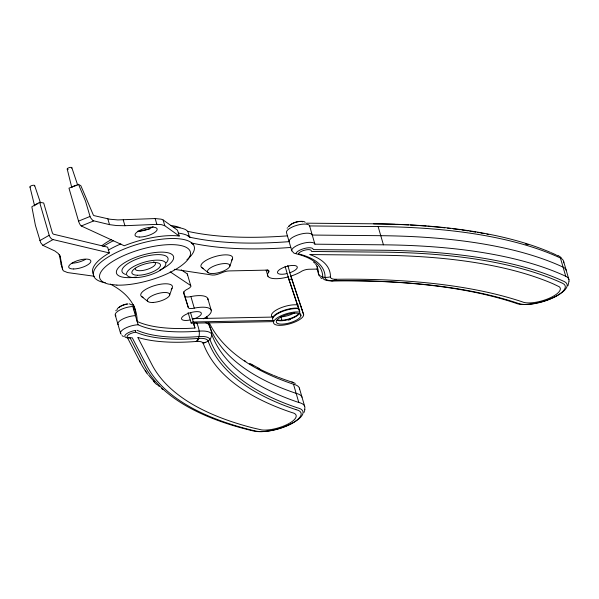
<?xml version="1.0" encoding="UTF-8"?>
<svg xmlns="http://www.w3.org/2000/svg" width="599" height="599" viewBox="0 0 599 599"><rect width="100%" height="100%" fill="white"/><g stroke="black" fill="none" stroke-linecap="round" stroke-linejoin="round"><path stroke-width="0.9" d="M304.966 409.327L304.045 412.441M169.45 295.636L172.04 288.239M229.806 266.308A11.628 3.953 -16.2 0 0 214.524 265.806A11.628 3.953 -16.2 0 0 211.769 273.541A11.628 3.953 -16.2 0 0 229.806 266.308L232.472 258.738M567.964 285.79L569.013 281.223M187.427 275.211L187.315 273.93L181.242 269.879M115.847 310.791L116.131 310.237M196.21 341.482L196.839 341.437A12.594 4.283 -16.2 0 1 203.054 343.032L204.611 346.881A644.674 219.436 -16.2 0 0 291.75 412.509L293.645 413.093A20.83 7.091 -16.2 0 1 288.179 423.957A20.83 7.091 -16.2 0 1 261.756 429.94L253.205 427.978A606.136 206.318 -16.2 0 1 151.891 364.559L137.8 337.372L138.406 337.566A149.653 50.937 -16.2 0 0 192.878 341.715L196.21 341.482C201.391 336.428 199.123 328.641 196.779 322.839M287.138 228.234L287.46 227.68M196.839 341.437L199.063 338.375A17.94 6.11 -16.2 0 1 207.92 340.644L208.04 340.913A639.178 217.564 -16.2 0 0 295.899 409.611M289.631 225.853L288.404 226.729A8.888 3.025 -16.2 0 1 296.692 222.042A8.888 3.025 -16.2 0 1 305.235 222.334M336.039 279.276L335.477 279.276A12.594 4.283 -16.2 0 1 330.446 277.112L330.416 275.503A149.653 50.937 -16.2 0 0 310.387 254.762L309.795 254.56L379.032 255.204A606.136 206.318 -16.2 0 1 552.87 283.709L559.219 286.726A20.83 7.091 -16.2 0 1 549.335 298.227A20.83 7.091 -16.2 0 1 523.661 302.353L521.894 301.709A644.674 219.436 -16.2 0 0 345.196 279.194L336.039 279.276L332.909 280.796L330.708 280.834A20.156 6.859 -16.2 0 1 322.659 277.367L322.651 277.038A142.045 48.347 -16.2 0 0 297.561 254.148L293.989 253.16L291.773 250.779L286.472 232.532A12.032 4.096 -16.2 0 1 297.059 225.254A12.032 4.096 -16.2 0 1 309.608 225.928L378.126 226.572A616.768 209.935 -16.2 0 1 560.432 258.012A31.545 10.737 -16.2 0 1 563.666 262.826M203.158 343.249C214.539 339.91 212.465 332.385 208.317 322.726M93.564 274.514A52.398 17.835 -16.2 0 1 109.318 252.943L107.633 247.155L53.625 234.224A1.61 0.779 62.3 0 1 52.278 232.554L43.69 202.986L39.624 202.312L31.837 206.767L35.416 225.344L40.665 242.662L42.896 245.373L54.838 250.959L58.395 253.602L60.274 256.844L62.678 269.685L63.487 270.898L67.552 272.567L94.417 276.266M39.848 240.611L49.2 235.265L39.624 202.312M42.896 245.373L53.026 239.57L109.318 252.943M78.499 184.305L68.975 188.183L78.551 221.128A4.275 1.183 67.8 0 0 81.269 225.98L124.233 245.762A52.398 17.835 -16.2 0 1 179.206 236.013L177.521 230.226L163.115 219.953L161.206 219.167L155.163 218.553L117.846 219.923L109.774 219.212L94.2 215.662A1.722 0.771 55.9 0 1 93.354 215.101L80.887 185.787L78.499 184.305L85.537 201.212L90.352 217.497L92.95 220.649L109.512 224.64L116.64 225.561L124.921 225.718L156.848 224.348L161.513 224.655L164.8 225.748L179.206 236.013M78.551 221.128L89.977 216.479M81.269 225.98L93.654 220.934M203.054 343.032L205.742 342.246M330.438 276.858C326.433 277.756 320.51 278.086 318.436 273.721A138.961 47.299 -16.2 0 0 315.538 263.919M199.063 338.375L195.027 338.66A144.307 49.118 -16.2 0 1 136.707 332.58L135.741 332.153M197.356 340.105L198.052 340.06M272.665 317.081L192.301 318.646A1.415 0.479 -16.2 0 1 192.9 318.938M273.144 321.618L191.747 323.198A1.415 0.479 -16.2 0 1 191.373 322.599A1.415 0.479 -16.2 0 1 193.267 321.977L273.631 320.42L273.137 320.166M306.546 223.18L375.154 223.816A613.556 208.841 -16.2 0 1 550.339 252.336M291.773 250.779A12.032 4.096 -16.2 0 1 302.368 243.501A12.032 4.096 -16.2 0 1 314.909 244.182L383.427 244.819A616.768 209.935 -16.2 0 1 565.733 276.259A31.545 10.737 -16.2 0 1 568.968 281.073M105.274 282.623L103.425 282.406A52.398 17.835 -16.2 0 1 108.756 256.672A52.398 17.835 -16.2 0 1 175.582 238.567A52.398 17.835 -16.2 0 1 186.925 259.779M174.234 269.303L212.405 275.061C218.478 275.45 223.464 270.755 229.552 270.905L266.285 270.142A6.297 2.141 -16.2 0 1 268.517 272.388A20.583 7.008 -16.2 0 0 288.029 276.948M290.777 276.296A1.415 0.479 -16.2 0 0 290.874 276.019L303.671 314.73A15.626 5.316 -16.2 0 1 284.884 324.92A15.626 5.316 -16.2 0 1 275.435 319.289A15.626 5.316 -16.2 0 1 299.118 312.012L299.822 312.154L298.856 308.822L298.152 308.672A15.626 5.316 -16.2 0 0 281.672 311.75A15.626 5.316 -16.2 0 0 272.545 319.207M298.362 253.864L299.582 254.171A144.307 49.118 -16.2 0 1 325.032 276.072L325.062 277.719A17.94 6.11 -16.2 0 0 332.228 280.796L332.909 280.796A639.178 217.564 -16.2 0 1 517.266 303.042L519.168 303.73A26.184 8.91 -16.2 0 0 551.439 298.549A26.184 8.91 -16.2 0 0 563.876 284.083L562.521 283.267A611.279 208.07 -16.2 0 0 381.833 252.142L311.592 251.475L311.091 250.397A6.671 2.269 -16.2 0 0 304.681 250.172A6.671 2.269 -16.2 0 0 298.467 253.691M291.848 382.02L295.27 383.397M293.63 382.559L289.751 381.376A636.984 216.816 -16.2 0 1 278.438 377.303M295.899 409.619L297.928 410.24A26.184 8.91 -16.2 0 1 291.054 423.905A26.184 8.91 -16.2 0 1 257.832 431.422L255.593 431.04A611.279 208.07 -16.2 0 1 146.598 365.39L132.282 337.806L127.924 337.836A8.888 3.025 -16.2 0 1 125.67 334.519A8.888 3.025 -16.2 0 1 135.673 330.401L135.344 332.228A6.671 2.269 -16.2 0 0 127.834 335.313A6.671 2.269 -16.2 0 0 129.534 337.806M129.369 303.813L130.634 304.367A142.045 48.347 -16.2 0 0 133.712 305.55M137.051 330.251L138.317 330.813A142.045 48.347 -16.2 0 0 199.01 336.563L199.811 336.511A20.156 6.859 -16.2 0 1 209.762 339.056L209.89 339.348A636.984 216.816 -16.2 0 0 297.441 407.822L299.53 408.458A28.408 9.666 -16.2 0 1 283.29 427.124M259.741 368.782L250.569 363.78M558.335 255.646L561.226 257.577M556.508 255.084L557.946 255.945M170.183 271.849L190.677 285.521L191.006 286.285C189.501 289.407 184.163 289.265 183.594 293.031L188.348 307.661A6.297 2.141 -16.2 0 0 194.263 308.133A20.583 7.008 -16.2 0 1 210.691 309.346A20.583 7.008 -16.2 0 1 203.361 318.818M122.046 335.59L123.416 336.608M320.48 277.569L321.858 278.587M287.445 235.864A291.309 99.157 -16.2 0 1 273.069 236.755L268.374 236.957A291.309 99.157 -16.2 0 1 187.816 231.341L185.63 229.619A52.398 17.835 -16.2 0 0 173.463 227.043M187.315 235.414L189.501 237.137A291.309 99.157 -16.2 0 0 270.059 242.752L274.746 242.543A291.309 99.157 -16.2 0 0 289.122 241.652A12.032 4.096 -16.2 0 1 299.717 234.374A12.032 4.096 -16.2 0 1 312.259 235.055L380.777 235.692A616.768 209.935 -16.2 0 1 563.082 267.132A31.545 10.737 -16.2 0 1 566.272 270.501M191.912 243.501L193.372 244.647M202.043 267.82L208.287 272.725M141.409 296.385L147.788 301.402M313.621 262.13L314.617 263.156M153.404 381.211L156.601 384.543M145.168 370.744L147.683 374.308M130.05 337.836L144.202 365.143A613.556 208.841 -16.2 0 0 253.647 431.033L256.035 431.437A28.408 9.666 -16.2 0 0 271.751 430.359M127.362 337.529L140.039 361.991A616.768 209.935 -16.2 0 0 146.905 372.93M59.279 254.717L61.255 264.496M71.835 167.698L77.705 185.173M34.645 185.525L40.53 202.986M287.805 265.469L291.84 279.351L303.671 314.73M298.856 308.822L288.156 276.843A1.415 0.479 -16.2 0 0 288.426 277.008M285.094 266.293L289.13 280.175L299.822 312.154M183.586 291.773L188.348 307.661M110.396 284.143A291.309 99.157 -16.2 0 1 136.37 313.719L136.714 315.606A291.309 99.157 -16.2 0 1 137.134 321.438A138.961 47.299 -16.2 0 0 194.974 328.035L193.859 324.606A6.319 2.149 -16.2 0 1 195.034 322.726M563.622 261.381L568.923 279.628M560.432 258.012L565.733 276.259M378.126 226.572L383.427 244.819M309.608 225.928L314.909 244.182M316.991 268.749L318.436 273.721A23.286 7.929 -16.2 0 0 319.709 276.191M300.436 313.771L300.923 315.441A12.774 4.35 -16.2 0 1 282.571 324.096A12.774 4.35 -16.2 0 1 282.294 316.362A12.774 4.35 -16.2 0 1 300.923 315.441M267.738 269.715L268.517 272.388M281.882 320.263L280.909 316.923A12.774 4.35 -16.2 0 0 294.513 312.88M266.143 270.044L267.955 276.289M299.365 388.092L304.666 406.339M209.485 323.265A633.884 215.76 -16.2 0 0 293.503 384.236L298.804 402.483A31.545 10.737 -16.2 0 1 304.577 409.267M207.808 298.572L211.17 310.155M187.816 231.341L189.501 237.137M206.633 316.916L207.112 318.578M187.315 273.93L190.677 285.521M184.986 296.078A6.297 2.141 -16.2 0 0 190.901 296.55L194.263 308.133M190.512 312.491L193.267 321.977M193.769 323.894L194.974 328.035M163.115 219.953L164.8 225.748M188.123 312.558L191.163 323.026M155.163 218.553L156.848 224.348M123.237 219.923L124.921 225.718M107.827 218.845L109.512 224.64M298.804 402.483A633.884 215.76 -16.2 0 1 211.694 334.339A23.286 7.929 -16.2 0 0 199.19 331.135A138.961 47.299 -16.2 0 1 138.099 324.763L132.798 306.516A12.032 4.096 -16.2 0 0 119.313 310.334A12.032 4.096 -16.2 0 0 115.981 315.973M139.552 360.336L140.039 361.991M115.255 315.081L120.556 333.329M59.795 255.189L60.274 256.844M60.993 263.889L62.678 269.685M67.23 169.098L71.64 187.023M29.987 187.045L34.607 205.884A3.28 1.116 -16.2 0 1 34.727 205.255L37.116 203.885A3.28 1.116 -16.2 0 1 37.939 203.66M272.171 316.834A15.626 5.316 -16.2 0 1 279.448 308.41A15.626 5.316 -16.2 0 1 298.414 305.071M300.863 306.134A15.626 5.316 -16.2 0 1 301.574 307.369M290.612 319.417A15.626 5.316 -16.2 0 1 288.261 320.128M272.425 318.938A15.626 5.316 -16.2 0 1 281.006 311.487A15.626 5.316 -16.2 0 1 297.591 308.156M301.836 309.473A15.626 5.316 -16.2 0 1 302.547 310.709M298.467 314.078A12.774 4.35 -16.2 0 1 277.142 319.903M118.175 324.688A12.032 4.096 -16.2 0 1 122.563 319.132A12.032 4.096 -16.2 0 1 135.449 315.643A291.309 99.157 -16.2 0 0 135.037 309.81L134.685 307.923A291.309 99.157 -16.2 0 0 134.236 306.067M121.283 334.22A12.032 4.096 -16.2 0 1 124.614 328.581A12.032 4.096 -16.2 0 1 138.099 324.763M205.292 322.539A23.286 7.929 -16.2 0 1 209.044 325.212A633.884 215.76 -16.2 0 0 296.153 393.363A31.545 10.737 -16.2 0 1 302.016 397.212M162.891 389.59A616.768 209.935 -16.2 0 1 161.655 388.541M159.244 386.415A616.768 209.935 -16.2 0 1 157.507 384.805M154.52 381.84A616.768 209.935 -16.2 0 1 148.53 375.034M108.239 250.187A52.398 17.835 -16.2 0 1 120.856 243.913M178.36 233.116A52.398 17.835 -16.2 0 1 190.594 237.571M282.428 427.431A28.408 9.666 -16.2 0 1 279.793 428.3M278.902 428.57A28.408 9.666 -16.2 0 1 272.635 430.172M190.04 319.993A10.295 3.504 -16.2 0 1 182.98 316.294A10.295 3.504 -16.2 0 1 199.572 311.884A10.295 3.504 -16.2 0 1 193.484 319.072M133.442 304.651A291.309 99.157 -16.2 0 1 133.764 309.848M207.239 318.264A633.884 215.76 -16.2 0 1 206.662 316.819M293.503 384.236A31.545 10.737 -16.2 0 1 299.582 389.492M119.149 307.579A6.671 2.269 -16.2 0 1 119.441 307.22M119.822 306.845A6.671 2.269 -16.2 0 1 127.123 303.948M117.075 310.095A8.888 3.025 -16.2 0 1 127.991 303.963M277.659 377.003A636.984 216.816 -16.2 0 1 273.803 375.461M273.047 375.154A636.984 216.816 -16.2 0 1 257.914 368.213M253.227 365.749A636.984 216.816 -16.2 0 1 249.454 363.63M245.815 361.467A636.984 216.816 -16.2 0 1 244.392 360.583M190.901 296.55A20.583 7.008 -16.2 0 1 207.92 299.807M136.377 277.082A29.71 10.116 -16.2 0 1 120.504 265.686A29.71 10.116 -16.2 0 1 165.294 252.321A29.71 10.116 -16.2 0 1 159.873 270.074M153.127 226.602A11.493 3.916 -16.2 0 1 137.545 231.251M72.067 187.285A3.205 1.093 -16.2 0 1 76.103 185.638M125.67 274.424A23.923 8.146 -16.2 0 1 143.004 256.993A23.923 8.146 -16.2 0 1 166.237 262.811M68.129 169.427A2.403 0.816 -16.2 0 1 67.567 168.446A2.403 0.816 -16.2 0 1 70.6 167.368A2.403 0.816 -16.2 0 1 71.678 168.169M153.494 261.935A10.49 3.572 -16.2 0 1 147.901 269.168A10.49 3.572 -16.2 0 1 135.374 268.24M143.116 297.336A16.443 5.593 -16.2 0 1 155.396 285.371A16.443 5.593 -16.2 0 1 171.179 289.414M290.448 225.059A6.671 2.269 -16.2 0 1 301.342 221.42M302.3 221.675A6.671 2.269 -16.2 0 1 302.637 221.877M551.125 252.673A613.556 208.841 -16.2 0 1 555.752 254.732M373.619 223.854A611.279 208.07 -16.2 0 1 395.07 224.333M396.905 224.4A611.279 208.07 -16.2 0 1 408.645 224.932M410.427 225.029A611.279 208.07 -16.2 0 1 418.387 225.524M420.139 225.643A611.279 208.07 -16.2 0 1 426.218 226.093M427.941 226.235A611.279 208.07 -16.2 0 1 444.825 227.845M447.58 228.152A611.279 208.07 -16.2 0 1 450.313 228.474M453.024 228.803A611.279 208.07 -16.2 0 1 460.174 229.739M461.941 229.986A611.279 208.07 -16.2 0 1 468.051 230.892M469.781 231.162A611.279 208.07 -16.2 0 1 475.763 232.142M477.455 232.434A611.279 208.07 -16.2 0 1 479.133 232.726M480.802 233.026A611.279 208.07 -16.2 0 1 484.119 233.647M486.897 234.179A611.279 208.07 -16.2 0 1 488.724 234.546M525.353 243.868A611.279 208.07 -16.2 0 1 528.033 244.736M290.807 247.447A291.309 99.157 -16.2 0 1 276.431 248.338L271.736 248.54A291.309 99.157 -16.2 0 1 191.186 242.924M317.111 266.51A138.961 47.299 -16.2 0 1 317.448 269.071L308.829 269.251A6.319 2.149 -16.2 0 0 301.694 271.22L300.646 271.886A20.583 7.008 -16.2 0 1 291.473 275.914M296.086 253.167A8.888 3.025 -16.2 0 1 304.367 248.48A8.888 3.025 -16.2 0 1 312.918 248.772L313.299 249.611L382.836 250.262A613.556 208.841 -16.2 0 1 564.191 281.523L565.628 282.391A28.408 9.666 -16.2 0 1 552.937 297.725M552.143 298.077A28.408 9.666 -16.2 0 1 538.254 302.675M537.363 302.877A28.408 9.666 -16.2 0 1 535.581 303.251M534.697 303.423A28.408 9.666 -16.2 0 1 517.132 303.7L515.185 302.989A636.984 216.816 -16.2 0 0 331.442 280.826M286.846 273.616A10.295 3.504 -16.2 0 1 278.64 270.366A10.295 3.504 -16.2 0 1 295.337 265.649A10.295 3.504 -16.2 0 1 289.429 272.882M102.886 246.676A52.398 17.835 -16.2 0 1 113.57 240.663M138.339 231.536A52.398 17.835 -16.2 0 1 149.87 228.9M101.965 245.642A47.156 16.053 -16.2 0 1 111.324 239.63M170.812 225.553A47.156 16.053 -16.2 0 1 180 227.74M85.492 259.374A11.493 3.916 -16.2 0 1 72.03 263.178M53.026 239.57A4.275 2.329 60.2 0 1 49.2 235.265M34.562 185.997A2.456 0.839 -16.2 0 0 31.867 185.548A2.531 0.861 -16.2 0 0 30.077 186.574A2.456 0.839 -16.2 0 0 30.182 187.21M203.293 268.404A16.443 5.593 -16.2 0 1 215.565 256.439A16.443 5.593 -16.2 0 1 231.356 260.483M299.575 313.367A12.774 4.35 -16.2 0 1 289.392 319.304A12.774 4.35 -16.2 0 1 277.03 320.293M289.13 280.175A1.415 0.479 -16.2 0 1 290.305 279.314A1.415 0.479 -16.2 0 1 291.84 279.351M116.902 285.124L108.599 284.128A47.156 16.053 -16.2 0 1 135.666 250.988A47.156 16.053 -16.2 0 1 189.321 257.405A47.156 16.053 -16.2 0 1 116.902 285.124M139.23 237.039A11.493 3.916 -16.2 0 0 157.065 229.889A11.493 3.916 -16.2 0 0 141.956 229.395A11.493 3.916 -16.2 0 0 139.23 237.039M134.041 277.599A20.336 6.918 -16.2 0 0 165.594 264.953A20.336 6.918 -16.2 0 0 138.863 264.077A20.336 6.918 -16.2 0 0 134.041 277.599M137.321 275.241A14.833 5.047 -16.2 0 0 160.337 266.008A14.833 5.047 -16.2 0 0 140.84 265.372A14.833 5.047 -16.2 0 0 137.321 275.241M153.232 302.443A11.628 3.953 -16.2 0 0 169.734 294.498A11.628 3.953 -16.2 0 0 152.603 295.509A11.628 3.953 -16.2 0 0 153.232 302.443M73.707 268.973A11.493 3.916 -16.2 0 0 90.853 261.441A11.493 3.916 -16.2 0 0 74.763 261.688A11.493 3.916 -16.2 0 0 73.707 268.973"/></g></svg>
